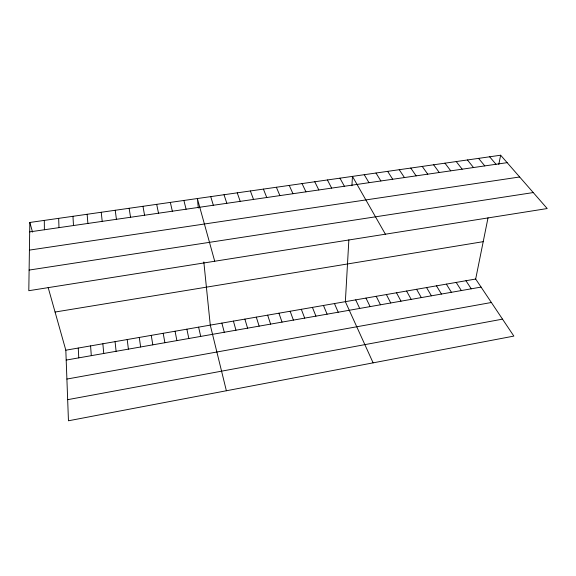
<?xml version="1.0" encoding="UTF-8"?>
<svg xmlns="http://www.w3.org/2000/svg" width="576" height="576" viewBox="0 0 576 576"><rect width="100%" height="100%" fill="white"/><g stroke="black" fill="none" stroke-linecap="round" stroke-linejoin="round"><path stroke-width="0.86" d="M29.83 222.466L28.8 290.707L547.2 208.548L500.652 155.218L29.83 222.466L32.544 232.114M348.862 239.839L345.362 301.666L373.126 362.858M351.922 185.76L352.447 176.386L385.394 234.194M48.154 287.482L65.822 350.201L68.458 420.782L513.857 336.096L475.675 279.036L488.03 217.786M498.787 164.441L500.652 155.218M67.673 399.672L502.51 319.14M66.902 379.058L491.371 302.494M66.197 360.079L481.061 287.086M65.822 350.201L475.675 279.036M55.073 312.041L483.214 241.661M29.11 270.072L533.246 192.564M29.412 250.114L519.646 176.983M29.686 231.89L507.146 162.662M489.636 156.787L496.001 164.275M478.562 158.371L484.79 165.902M467.424 159.962L473.508 167.537M456.228 161.561L462.168 169.186M444.96 163.174L450.756 170.834M433.627 164.794L439.279 172.505M422.237 166.421L427.738 174.175M410.774 168.055L416.124 175.86M399.24 169.704L404.446 177.552M465.955 280.721L471.233 288.814M387.648 171.36L392.695 179.258M456.178 282.42L461.347 290.549M446.357 284.126L451.418 292.298M375.984 173.023L380.88 180.972M436.486 285.84L441.439 294.055M364.248 174.701L368.993 182.693M426.564 287.561L431.402 295.819M416.592 289.296L421.322 297.598M406.57 291.038L411.185 299.376M339.962 178.171L344.383 186.264M396.497 292.781L400.997 301.169M327.406 179.964L331.646 188.107M386.374 294.545L390.758 302.976M376.2 296.309L380.47 304.783M314.762 181.771L318.838 189.965M365.976 298.087L370.123 306.605M302.047 183.586L305.942 191.837M355.694 299.873L359.719 308.434M289.246 185.414L292.968 193.716M334.44 303.559L338.22 312.221M276.365 187.25L279.907 195.61M323.46 305.467L327.103 314.172M312.415 307.382L315.936 316.138M263.405 189.101L266.76 197.518M301.313 309.312L304.697 318.118M250.366 190.966L253.534 199.433M290.153 311.249L293.4 320.105M237.24 192.838L240.221 201.362M278.928 313.2L282.038 322.099M267.646 315.158L270.619 324.115M224.028 194.731L226.822 203.306M256.298 317.131L259.135 326.131M210.737 196.625L213.336 205.265M244.886 319.111L247.579 328.169M233.417 321.106L235.966 330.206M214.718 261.245L197.352 198.54L198.324 208.051M221.875 323.107L224.28 332.266M183.888 200.462L186.098 209.21M226.375 390.758L210.276 325.123L203.825 261.943M170.338 202.399L172.346 211.205M198.605 327.146L200.722 336.413M186.876 329.184L188.834 338.501M156.694 204.343L158.501 213.214M175.075 331.236L176.89 340.603M142.963 206.309L144.569 215.23M163.21 333.295L164.873 342.72M151.279 335.369L152.784 344.844M129.146 208.282L130.543 217.267M139.284 337.45L140.63 346.982M115.236 210.269L116.417 219.312M127.21 339.545L128.398 349.135M115.078 341.654L116.1 351.302M101.239 212.263L102.204 221.371M102.866 343.771L103.738 353.477M87.142 214.279L87.898 223.452M90.59 345.902L91.296 355.666M72.958 216.302L73.49 225.54M78.242 348.048L78.782 357.869M58.673 218.347L58.99 227.642M44.302 220.399L44.388 229.759"/></g></svg>
